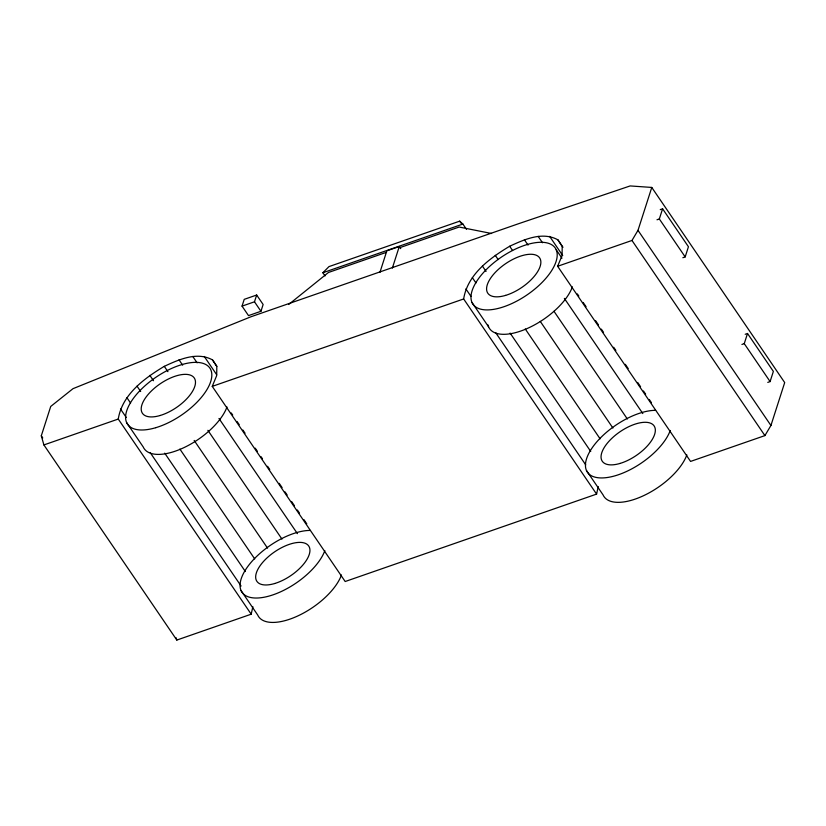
<?xml version="1.0" encoding="UTF-8"?>
<svg xmlns="http://www.w3.org/2000/svg" width="826" height="826" viewBox="0 0 826 826"><rect width="100%" height="100%" fill="white"/><g stroke="black" fill="none" stroke-linecap="round" stroke-linejoin="round"><path stroke-width="1.24" d="M212.53 359.919L216.804 366.486L216.701 375.572L212.251 386.372L345.175 581.514L596.578 494.103L463.654 298.96C467.526 274.438 489.735 258.197 509.673 246.251C524.262 239.488 542.403 231.239 557.911 239.839L562.186 246.396L562.093 255.482L557.633 266.282L690.567 461.424L764.907 435.601L770.926 425.483L784.7 382.572L651.776 187.44L630.145 185.933L518.491 223.743L250.897 316.792L73.018 388.664L50.727 406.444L41.3 435.808L43.902 444.935L176.826 640.067L251.197 614.193L118.263 419.05C122.134 394.529 144.354 378.287 164.291 366.341C178.881 359.578 197.011 351.318 212.53 359.919L216.887 366.321M251.197 614.193L252.87 606.666M596.578 494.103L598.251 486.576M242.049 306.126L244.217 299.353L256.669 295.027L263.133 304.505L260.954 311.278L248.512 315.615L242.049 306.126L254.491 301.8L256.669 295.027M379.908 272.425L386.836 250.836L399.288 246.509L400.734 248.636M392.35 268.099L399.288 246.509M557.633 266.282L631.983 240.459L637.992 230.34L651.776 187.44M682.844 257.722L685.177 256.907L659.334 218.962L662.597 208.802L660.263 209.618M685.177 256.907L688.44 246.747L662.597 208.802M767.767 382.397L770.1 381.581L744.257 343.637L747.52 333.477L745.186 334.282M770.1 381.581L773.363 371.421L747.52 333.477M325.041 275.925L322.873 272.745L328.985 266.602L459.669 221.161L462.89 224.052L466.504 229.36M288.697 304.484L328.459 272.477L386.537 252.281M322.873 272.745L462.89 224.052M399.856 247.645L459.142 227.036L491.563 233.5M657 219.778L659.334 218.962M43.902 444.935L118.263 419.05M212.251 386.372L463.654 298.96M741.924 344.452L744.257 343.637M637.992 230.34L770.926 425.483M631.983 240.459L764.907 435.601M557.911 239.839L562.991 247.294M549.651 236.381L562.723 255.575M556.187 249.72A49.818 22.839 -34.3 0 1 501.196 307.602A49.818 22.839 -34.3 0 1 484.903 271A49.818 22.839 -34.3 0 1 556.187 249.72L561.969 258.197M538.139 236.35L542.506 242.751M577.364 293.932L578.82 296.069M583.177 302.471L586.088 306.735M595.525 320.591L598.437 324.855M601.338 329.13L603.517 332.32M613.687 347.25L615.866 350.451M625.313 364.318L628.214 368.582M637.662 382.438L640.563 386.713M643.464 390.977L645.643 394.167M649.277 399.505L651.456 402.706M524.407 239.746L528.041 245.074M564.365 298.392L642.814 413.558M509.673 246.251L512.574 250.515M553.988 311.299L627.347 418.999M495.249 255.296L498.15 259.57M540.287 321.417L612.923 428.044M459.669 221.161L461.115 223.288M482.425 266.086L486.049 271.413M525.274 328.996L600.099 438.823M472.338 277.629L475.962 282.967M510.107 333.084L590.735 451.45M465.885 288.924L470.975 296.389M495.662 332.651L585.737 464.873M471.997 302.492L488.62 326.879M586.47 470.531L603.083 494.919A49.818 22.839 -34.3 0 0 644.29 495.342A49.818 22.839 -34.3 0 0 686.85 454.909M254.491 301.8L260.954 311.278M204.27 356.471L216.619 374.601M192.757 356.44L197.115 362.841M231.259 412.959L232.715 415.086M237.072 421.487L239.251 424.688M242.875 430.016L245.064 433.216M255.224 448.146L257.413 451.347M261.037 456.675L262.492 458.812M267.572 466.277L269.751 469.467M279.198 483.334L282.1 487.598M285.011 491.862L287.19 495.063M291.547 501.465L294.448 505.729M297.36 509.993L299.539 513.194M303.896 519.595L306.797 523.86M179.025 359.826L182.66 365.164M218.973 418.483L297.422 533.648M164.291 366.341L167.926 371.669M207.873 430.315L281.965 539.089M149.867 375.386L153.502 380.724M194.172 440.434L267.541 548.134M137.033 386.165L140.668 391.503M179.892 449.086L254.707 558.913M126.946 397.719L130.58 403.057M164.725 453.175L245.353 571.53M120.503 409.015L126.316 417.543M150.28 452.741L241.078 586.026M126.615 422.582L143.228 446.969A49.818 22.839 -34.3 0 0 184.446 447.393A49.818 22.839 -34.3 0 0 226.995 406.96M241.078 590.611L257.702 615.009A49.818 22.839 -34.3 0 0 298.909 615.422A49.818 22.839 -34.3 0 0 341.468 574.989M41.3 435.808L42.756 437.935M176.175 637.786L176.826 640.067M324.845 550.601A49.818 22.839 -34.3 0 1 266.385 596.754A49.818 22.839 -34.3 0 1 246.158 568.846A49.818 22.839 -34.3 0 1 310.225 530.426M572.387 286.87A49.818 22.839 -34.3 0 1 527.897 328.201A49.818 22.839 -34.3 0 1 487.939 324.886M670.237 430.511A49.818 22.839 -34.3 0 1 611.767 476.664A49.818 22.839 -34.3 0 1 591.54 448.755A49.818 22.839 -34.3 0 1 655.607 410.336M160.213 415.478A31.367 14.383 -34.3 0 0 194.843 379.031A31.367 14.383 -34.3 0 0 149.96 392.433A31.367 14.383 -34.3 0 0 160.213 415.478M155.815 427.682A49.818 22.839 -34.3 0 0 210.806 369.8A49.818 22.839 -34.3 0 0 139.522 391.08A49.818 22.839 -34.3 0 0 155.815 427.682M274.686 583.517A31.367 14.383 -34.3 0 0 309.306 547.07A31.367 14.383 -34.3 0 0 264.423 560.472A31.367 14.383 -34.3 0 0 274.686 583.517M505.605 295.388A31.367 14.383 -34.3 0 0 540.225 258.951A31.367 14.383 -34.3 0 0 495.342 272.343A31.367 14.383 -34.3 0 0 505.605 295.388M620.068 463.427A31.367 14.383 -34.3 0 0 654.698 426.98A31.367 14.383 -34.3 0 0 609.805 440.382A31.367 14.383 -34.3 0 0 620.068 463.427"/></g></svg>
